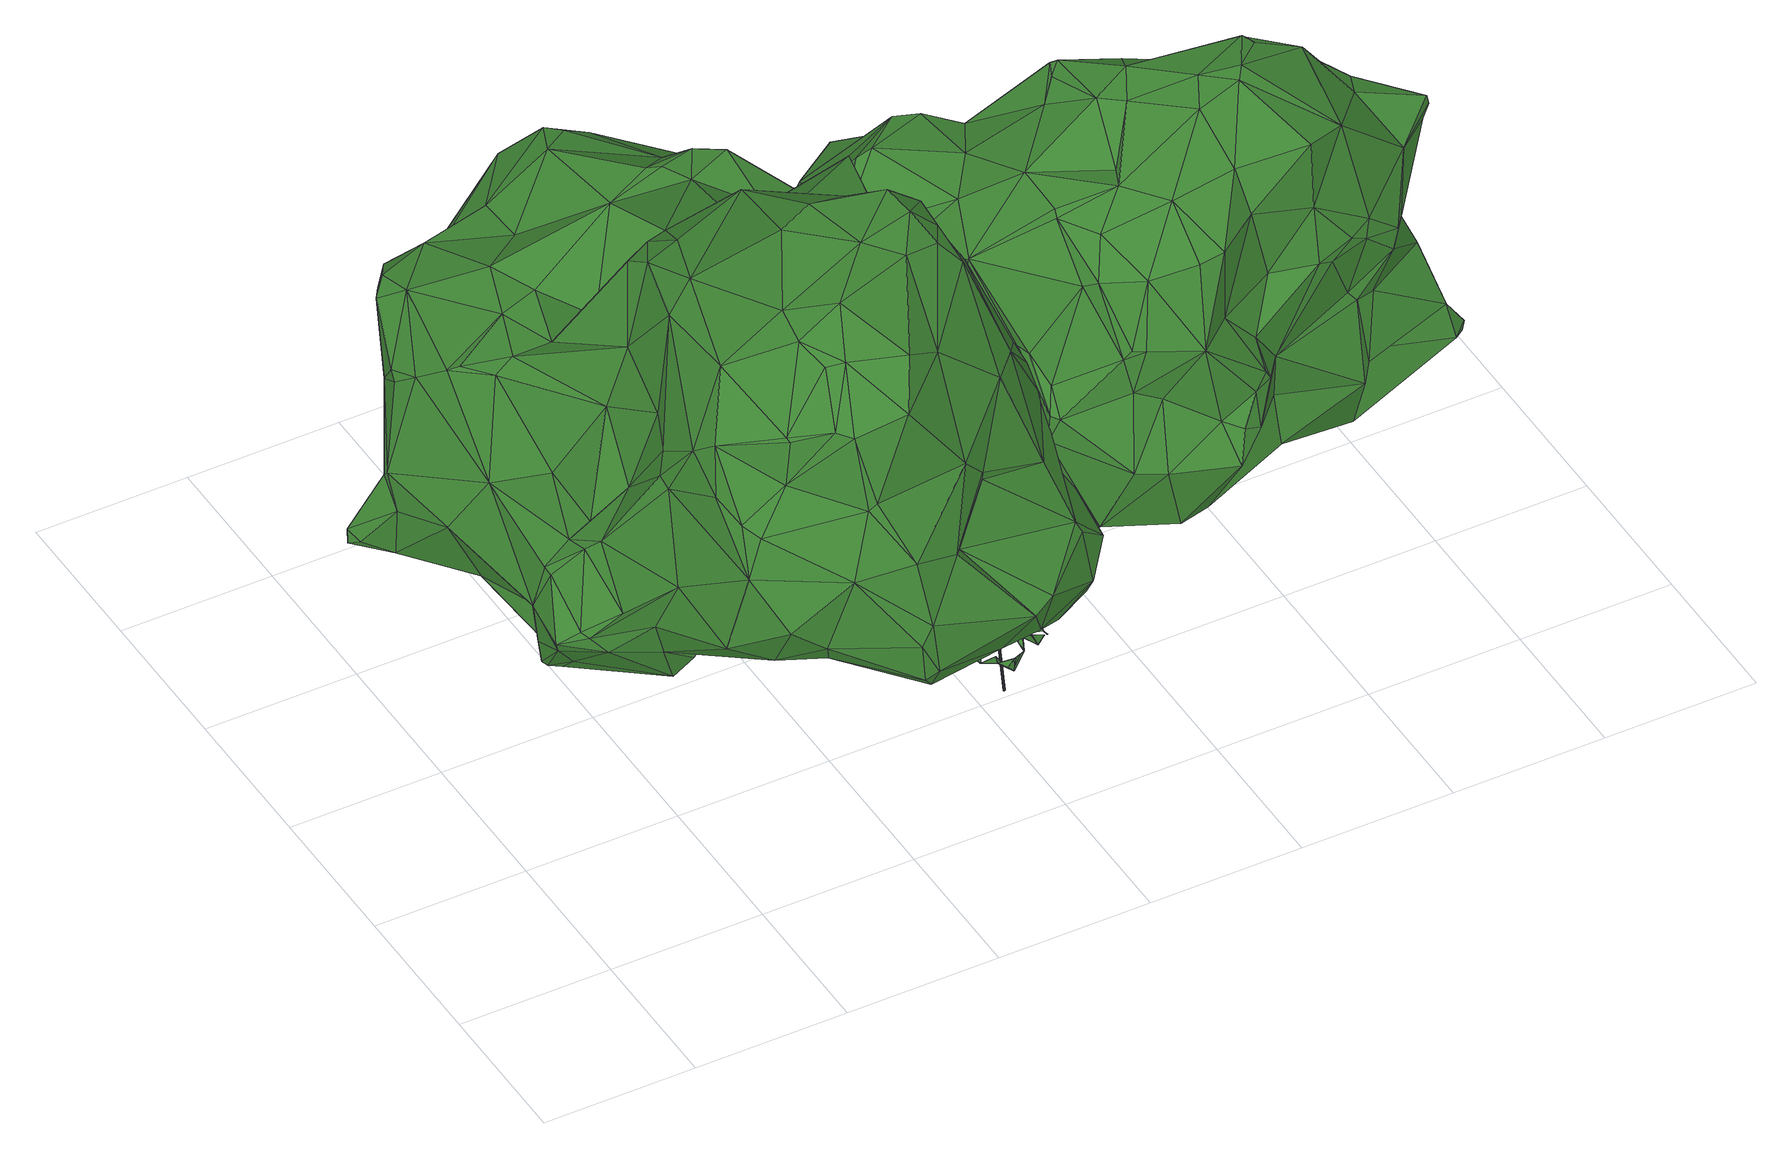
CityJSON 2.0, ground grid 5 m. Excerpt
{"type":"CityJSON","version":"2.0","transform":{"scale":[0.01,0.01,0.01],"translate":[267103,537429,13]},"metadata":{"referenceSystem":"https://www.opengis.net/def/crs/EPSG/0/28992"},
"CityObjects":{
"tree1":{"type":"SolitaryVegetationObject","attributes":{"gtid":195,"crown_width_m":19.33,"crown_median_z":20.2,"crown_r50_m":0.378,"crown_porosity":0.862,"trunk_H_m":6.92,"trunk_DBH_m":1.01,"trunk_radius_m":0.503,"trunk_base_height_m":13.28,"original_gtid":"195"},"geometry":[{"type":"Solid","lod":"3","boundaries":[[[[0,1,2]],[[3,4,5]],[[6,7,8]],[[9,10,11]],[[12,13,14]],[[15,16,17]],[[18,19,20]],[[21,11,22]],[[23,24,25]],[[26,27,28]],[[29,30,31]],[[32,10,25]],[[33,34,35]],[[36,37,38]],[[39,40,41]],[[42,43,44]],[[45,46,47]],[[48,49,50]],[[51,52,53]],[[21,54,11]],[[12,14,55]],[[56,57,58]],[[59,60,61]],[[62,63,64]],[[13,65,66]],[[13,66,67]],[[68,69,70]],[[71,72,73]],[[24,32,25]],[[74,75,76]],[[61,60,77]],[[78,28,27]],[[79,25,10]],[[80,75,81]],[[82,83,64]],[[84,85,86]],[[87,88,59]],[[89,88,87]],[[90,91,92]],[[67,5,4]],[[93,94,95]],[[96,97,89]],[[15,98,99]],[[79,10,9]],[[100,10,101]],[[100,11,10]],[[102,103,5]],[[54,104,11]],[[105,106,33]],[[101,22,100]],[[98,105,99]],[[107,44,43]],[[22,11,100]],[[65,108,109]],[[23,25,79]],[[110,111,112]],[[113,112,111]],[[114,115,116]],[[101,32,117]],[[101,10,32]],[[118,119,120]],[[121,122,123]],[[65,24,108]],[[23,108,24]],[[124,23,79]],[[118,125,126]],[[41,127,128]],[[83,104,64]],[[123,129,8]],[[130,131,132]],[[114,116,133]],[[134,52,135]],[[131,136,137]],[[138,26,28]],[[84,139,85]],[[140,138,141]],[[142,143,144]],[[142,144,145]],[[146,147,148]],[[74,149,150]],[[151,121,152]],[[121,7,152]],[[27,153,154]],[[8,129,155]],[[156,157,158]],[[159,150,68]],[[160,159,68]],[[161,159,162]],[[160,162,159]],[[95,163,164]],[[163,95,159]],[[165,82,166]],[[4,14,167]],[[38,134,135]],[[164,163,161]],[[166,168,165]],[[62,82,63]],[[62,169,82]],[[36,170,171]],[[171,170,172]],[[129,123,122]],[[64,63,82]],[[70,173,174]],[[175,176,177]],[[178,156,179]],[[129,179,156]],[[180,181,91]],[[74,182,94]],[[183,184,120]],[[185,105,186]],[[187,181,180]],[[140,26,138]],[[11,104,9]],[[188,189,190]],[[21,47,54]],[[47,21,191]],[[140,3,5]],[[192,193,194]],[[195,196,197]],[[198,172,199]],[[200,189,201]],[[132,202,130]],[[166,193,16]],[[16,193,17]],[[17,193,192]],[[2,203,204]],[[205,206,207]],[[135,52,51]],[[208,172,209]],[[196,210,209]],[[211,212,147]],[[213,214,137]],[[215,214,213]],[[119,216,217]],[[54,62,64]],[[169,62,203]],[[218,52,134]],[[140,219,26]],[[189,200,20]],[[22,72,21]],[[219,140,5]],[[187,180,220]],[[0,221,222]],[[17,192,56]],[[200,106,175]],[[200,175,177]],[[34,106,200]],[[201,34,200]],[[99,105,185]],[[223,38,224]],[[223,224,87]],[[54,204,62]],[[178,179,225]],[[102,5,67]],[[38,135,36]],[[138,28,141]],[[226,227,228]],[[89,229,171]],[[128,127,103]],[[230,231,207]],[[185,231,230]],[[120,119,183]],[[197,6,195]],[[151,152,232]],[[90,120,184]],[[233,76,44]],[[76,75,80]],[[234,70,235]],[[225,116,115]],[[198,199,236]],[[237,158,157]],[[141,238,140]],[[13,167,14]],[[156,178,157]],[[220,184,239]],[[102,67,66]],[[240,102,66]],[[94,75,74]],[[7,121,8]],[[123,8,121]],[[170,236,199]],[[90,184,91]],[[170,199,172]],[[241,242,154]],[[201,189,188]],[[243,227,226]],[[244,131,137]],[[85,128,103]],[[51,36,135]],[[161,162,53]],[[161,245,164]],[[53,245,161]],[[185,168,99]],[[180,184,220]],[[246,46,45]],[[36,51,170]],[[0,2,221]],[[82,194,166]],[[236,247,174]],[[151,215,121]],[[246,45,71]],[[98,15,58]],[[244,137,214]],[[56,58,17]],[[164,248,249]],[[131,222,136]],[[250,18,177]],[[98,106,105]],[[26,219,27]],[[147,251,211]],[[177,20,200]],[[17,58,15]],[[42,250,177]],[[42,177,176]],[[225,113,116]],[[110,112,145]],[[232,244,214]],[[175,106,98]],[[3,140,252]],[[119,243,226]],[[253,216,226]],[[177,18,20]],[[57,42,176]],[[251,147,146]],[[175,58,176]],[[98,58,175]],[[210,208,209]],[[57,176,58]],[[151,232,214]],[[94,182,95]],[[254,189,20]],[[118,126,255]],[[103,86,85]],[[85,256,188]],[[85,139,256]],[[165,230,257]],[[258,259,260]],[[261,259,258]],[[205,262,108]],[[23,205,108]],[[108,262,109]],[[202,74,1]],[[205,207,84]],[[205,84,262]],[[90,263,120]],[[13,12,24]],[[12,73,24]],[[106,34,33]],[[223,264,181]],[[223,181,38]],[[38,181,134]],[[187,134,181]],[[180,91,184]],[[131,244,132]],[[61,265,126]],[[18,31,19]],[[117,72,22]],[[120,263,118]],[[145,112,142]],[[2,204,221]],[[188,256,201]],[[266,30,81]],[[33,35,105]],[[186,105,35]],[[267,225,179]],[[268,136,222]],[[57,56,43]],[[267,179,129]],[[31,30,269]],[[149,202,132]],[[211,270,144]],[[211,271,270]],[[110,144,270]],[[215,151,214]],[[272,183,273]],[[239,184,272]],[[41,219,127]],[[132,244,235]],[[207,274,84]],[[231,274,207]],[[275,259,261]],[[276,277,278]],[[92,263,90]],[[279,174,247]],[[146,133,251]],[[54,64,104]],[[103,102,86]],[[59,280,60]],[[59,88,280]],[[281,282,228]],[[149,74,202]],[[198,196,172]],[[203,62,204]],[[47,204,54]],[[77,280,283]],[[4,167,67]],[[190,189,281]],[[254,281,189]],[[2,233,277]],[[2,277,203]],[[109,66,65]],[[229,224,38]],[[95,150,159]],[[56,192,43]],[[229,89,224]],[[57,43,42]],[[150,69,68]],[[18,250,29]],[[18,29,31]],[[75,94,284]],[[27,219,153]],[[95,182,150]],[[93,284,94]],[[227,243,285]],[[238,252,140]],[[255,154,119]],[[243,119,154]],[[70,69,235]],[[286,256,139]],[[213,137,136]],[[193,166,194]],[[270,271,111]],[[19,287,20]],[[254,20,287]],[[37,229,38]],[[36,229,37]],[[171,229,36]],[[288,155,156]],[[129,156,155]],[[289,217,290]],[[289,290,19]],[[2,1,233]],[[35,34,291]],[[183,119,217]],[[218,134,187]],[[217,273,183]],[[204,46,221]],[[47,46,204]],[[292,225,115]],[[216,253,290]],[[48,293,49]],[[128,39,41]],[[272,184,183]],[[241,255,259]],[[133,146,294]],[[133,294,114]],[[228,39,128]],[[272,269,295]],[[246,143,142]],[[107,233,44]],[[282,290,253]],[[278,277,107]],[[3,252,4]],[[147,212,148]],[[201,286,291]],[[281,254,282]],[[190,128,85]],[[128,190,228]],[[276,203,277]],[[190,85,188]],[[269,30,296]],[[294,4,114]],[[92,91,264]],[[272,295,239]],[[87,264,223]],[[181,264,91]],[[279,162,160]],[[283,265,77]],[[82,169,194]],[[278,194,169]],[[149,132,235]],[[129,122,267]],[[136,268,297]],[[145,144,110]],[[196,209,172]],[[50,237,298]],[[235,69,150]],[[133,271,251]],[[68,70,160]],[[174,160,70]],[[266,249,296]],[[80,42,44]],[[149,235,150]],[[48,97,96]],[[208,293,172]],[[12,299,73]],[[227,39,228]],[[5,127,219]],[[279,160,174]],[[300,167,13]],[[300,13,67]],[[300,67,167]],[[191,45,47]],[[301,208,302]],[[301,303,208]],[[101,117,22]],[[5,103,127]],[[255,119,118]],[[219,41,153]],[[76,80,44]],[[75,284,249]],[[207,206,230]],[[165,83,82]],[[32,24,117]],[[191,21,71]],[[71,45,191]],[[71,21,72]],[[24,72,117]],[[73,72,24]],[[164,249,93]],[[159,161,163]],[[81,29,250]],[[81,250,42]],[[80,81,42]],[[79,9,104]],[[258,157,225]],[[225,157,178]],[[238,141,261]],[[238,261,258]],[[304,83,257]],[[281,228,190]],[[23,206,205]],[[124,206,23]],[[61,126,125]],[[95,164,93]],[[84,274,139]],[[65,13,24]],[[258,260,157]],[[260,237,157]],[[28,261,141]],[[76,233,1]],[[76,1,74]],[[269,296,295]],[[114,238,115]],[[203,276,169]],[[124,304,206]],[[59,61,125]],[[264,125,92]],[[142,305,246]],[[211,144,143]],[[211,143,212]],[[234,235,244]],[[171,172,293]],[[152,306,232]],[[122,215,213]],[[240,66,109]],[[217,289,273]],[[269,289,19]],[[269,19,31]],[[0,222,130]],[[70,234,173]],[[248,220,239]],[[93,249,284]],[[107,277,233]],[[59,125,307]],[[264,307,125]],[[77,60,280]],[[287,290,282]],[[48,96,293]],[[275,261,308]],[[118,92,125]],[[124,104,304]],[[239,295,249]],[[88,283,280]],[[260,283,88]],[[259,283,260]],[[292,115,238]],[[43,192,107]],[[206,304,257]],[[83,165,257]],[[124,79,104]],[[283,255,126]],[[259,255,283]],[[107,192,278]],[[251,271,211]],[[278,169,276]],[[61,77,265]],[[288,301,155]],[[50,301,288]],[[121,215,122]],[[195,6,302]],[[212,143,299]],[[0,130,202]],[[162,279,309]],[[130,222,131]],[[213,112,310]],[[213,310,267]],[[192,194,278]],[[236,174,196]],[[236,196,198]],[[201,256,286]],[[288,158,50]],[[156,158,288]],[[155,302,8]],[[6,8,302]],[[155,301,302]],[[50,303,301]],[[114,252,238]],[[170,247,236]],[[170,309,247]],[[273,289,272]],[[208,210,302]],[[195,302,210]],[[196,195,210]],[[150,182,74]],[[227,40,39]],[[285,153,40]],[[285,40,227]],[[286,274,186]],[[220,218,187]],[[272,289,269]],[[226,216,119]],[[4,252,114]],[[152,7,306]],[[262,240,109]],[[118,263,92]],[[87,307,264]],[[59,307,87]],[[15,99,168]],[[84,240,262]],[[86,240,84]],[[165,168,230]],[[230,168,185]],[[166,16,168]],[[15,168,16]],[[112,213,297]],[[112,297,142]],[[213,136,297]],[[259,308,241]],[[275,308,259]],[[241,154,255]],[[242,308,78]],[[228,282,226]],[[282,253,226]],[[28,308,261]],[[78,308,28]],[[153,41,40]],[[148,212,299]],[[279,247,309]],[[170,51,309]],[[171,96,89]],[[162,309,51]],[[53,162,51]],[[249,295,296]],[[239,249,248]],[[86,102,240]],[[221,268,222]],[[171,293,96]],[[241,308,242]],[[87,224,89]],[[139,274,286]],[[287,19,290]],[[248,245,220]],[[248,164,245]],[[146,14,294]],[[4,294,14]],[[298,260,97]],[[298,97,48]],[[27,242,78]],[[88,97,260]],[[27,154,242]],[[88,89,97]],[[197,306,6]],[[7,6,306]],[[196,306,197]],[[196,174,306]],[[133,111,271]],[[186,231,185]],[[286,35,291]],[[34,201,291]],[[287,282,254]],[[81,30,29]],[[266,296,30]],[[249,266,81]],[[50,158,237]],[[225,292,258]],[[238,258,292]],[[268,221,46]],[[268,46,246]],[[53,218,245]],[[148,55,146]],[[220,245,218]],[[237,260,298]],[[53,52,218]],[[146,55,14]],[[299,12,55]],[[71,311,246]],[[73,311,71]],[[246,311,143]],[[299,311,73]],[[299,143,311]],[[75,249,81]],[[50,49,303]],[[286,186,35]],[[122,213,312]],[[267,312,213]],[[122,312,267]],[[299,55,148]],[[50,298,48]],[[186,274,231]],[[216,290,217]],[[297,305,142]],[[246,305,268]],[[297,268,305]],[[283,126,265]],[[304,104,83]],[[230,206,257]],[[202,1,0]],[[310,113,267]],[[267,113,225]],[[112,113,310]],[[244,173,234]],[[174,173,306]],[[232,306,173]],[[244,232,173]],[[49,293,303]],[[303,293,208]],[[110,270,111]],[[116,113,111]],[[116,111,133]],[[243,154,285]],[[153,285,154]],[[313,314,315]],[[313,315,316]],[[316,315,317]],[[316,317,318]],[[315,314,319]],[[315,319,317]],[[317,319,320]],[[317,320,318]],[[319,314,321]],[[319,321,320]],[[320,321,322]],[[320,322,318]],[[321,314,323]],[[321,323,322]],[[322,323,324]],[[322,324,318]],[[323,314,325]],[[323,325,324]],[[324,325,326]],[[324,326,318]],[[325,314,327]],[[325,327,326]],[[326,327,328]],[[326,328,318]],[[327,314,329]],[[327,329,328]],[[328,329,330]],[[328,330,318]],[[329,314,331]],[[329,331,330]],[[330,331,332]],[[330,332,318]],[[331,314,333]],[[331,333,332]],[[332,333,334]],[[332,334,318]],[[333,314,335]],[[333,335,334]],[[334,335,336]],[[334,336,318]],[[335,314,337]],[[335,337,336]],[[336,337,338]],[[336,338,318]],[[337,314,339]],[[337,339,338]],[[338,339,340]],[[338,340,318]],[[339,314,341]],[[339,341,340]],[[340,341,342]],[[340,342,318]],[[341,314,343]],[[341,343,342]],[[342,343,344]],[[342,344,318]],[[343,314,345]],[[343,345,344]],[[344,345,346]],[[344,346,318]],[[345,314,347]],[[345,347,346]],[[346,347,348]],[[346,348,318]],[[347,314,349]],[[347,349,348]],[[348,349,350]],[[348,350,318]],[[349,314,351]],[[349,351,350]],[[350,351,352]],[[350,352,318]],[[351,314,353]],[[351,353,352]],[[352,353,354]],[[352,354,318]],[[353,314,355]],[[353,355,354]],[[354,355,356]],[[354,356,318]],[[355,314,357]],[[355,357,356]],[[356,357,358]],[[356,358,318]],[[357,314,359]],[[357,359,358]],[[358,359,360]],[[358,360,318]],[[359,314,361]],[[359,361,360]],[[360,361,362]],[[360,362,318]],[[361,314,313]],[[361,313,362]],[[362,313,316]],[[362,316,318]]]]}]},
"tree2":{"type":"SolitaryVegetationObject","attributes":{"gtid":668,"crown_width_m":2.88,"crown_median_z":15.59,"crown_r50_m":0.204,"crown_porosity":0.946,"trunk_H_m":2.01,"trunk_DBH_m":0.0521,"trunk_radius_m":0.026,"trunk_base_height_m":13.58,"original_gtid":"670"},"geometry":[{"type":"MultiSurface","lod":"3","boundaries":[[[363,364,365]],[[366,367,368]],[[369,370,363]],[[371,369,372]],[[372,369,373]],[[374,371,375]],[[367,376,368]],[[377,378,379]],[[380,381,382]],[[383,381,380]],[[384,385,386]],[[387,388,389]],[[390,371,391]],[[369,392,370]],[[385,393,386]],[[394,383,395]],[[396,397,398]],[[399,400,401]],[[402,400,399]],[[396,403,397]],[[404,405,406]],[[407,408,409]],[[410,411,412]],[[413,414,415]],[[399,416,402]],[[417,368,367]],[[418,393,385]],[[372,373,419]],[[420,419,373]],[[393,421,422]],[[423,424,425]],[[426,427,428]],[[429,430,404]],[[430,431,404]],[[432,433,428]],[[434,435,409]],[[375,436,399]],[[384,386,437]],[[422,421,438]],[[419,420,378]],[[420,372,378]],[[395,439,440]],[[440,394,395]],[[367,441,376]],[[375,399,401]],[[442,443,444]],[[445,423,365]],[[446,447,448]],[[382,381,449]],[[393,418,421]],[[407,409,435]],[[450,451,452]],[[453,454,384]],[[451,441,452]],[[451,376,441]],[[375,372,436]],[[416,399,455]],[[369,456,457]],[[454,453,458]],[[458,453,459]],[[407,460,439]],[[401,461,406]],[[406,462,401]],[[463,381,414]],[[425,464,465]],[[425,465,442]],[[402,466,467]],[[370,468,364]],[[435,460,407]],[[462,469,405]],[[470,405,469]],[[411,377,379]],[[384,421,385]],[[418,385,421]],[[437,471,459]],[[431,472,464]],[[431,464,473]],[[474,475,476]],[[365,477,445]],[[368,376,366]],[[450,441,451]],[[364,468,391]],[[423,369,363]],[[374,369,423]],[[478,423,445]],[[366,376,479]],[[445,480,478]],[[481,482,483]],[[484,482,481]],[[485,381,486]],[[487,488,489]],[[406,490,491]],[[492,493,494]],[[422,386,393]],[[475,474,448]],[[406,469,462]],[[495,430,496]],[[495,481,430]],[[405,497,462]],[[445,477,374]],[[498,499,403]],[[403,499,474]],[[396,426,447]],[[396,447,446]],[[429,400,402]],[[413,463,414]],[[464,425,373]],[[373,425,424]],[[396,498,403]],[[446,498,396]],[[405,404,431]],[[375,371,372]],[[365,423,363]],[[387,410,412]],[[369,457,379]],[[369,371,456]],[[449,500,382]],[[379,457,411]],[[373,369,374]],[[374,477,371]],[[391,371,477]],[[501,437,459]],[[367,366,502]],[[422,471,437]],[[472,431,420]],[[478,442,444]],[[422,437,386]],[[503,373,374]],[[426,504,447]],[[476,447,504]],[[398,397,476]],[[452,441,450]],[[505,506,370]],[[453,507,459]],[[508,509,461]],[[510,509,508]],[[372,431,436]],[[367,443,441]],[[375,503,374]],[[438,511,500]],[[439,512,440]],[[429,467,430]],[[411,457,412]],[[482,499,498]],[[372,420,431]],[[402,434,409]],[[478,424,423]],[[448,499,446]],[[498,513,514]],[[498,514,484]],[[474,499,448]],[[429,402,467]],[[485,486,483]],[[472,420,373]],[[472,373,424]],[[409,408,402]],[[426,515,377]],[[490,421,491]],[[456,412,457]],[[479,459,507]],[[492,436,516]],[[431,516,436]],[[458,470,469]],[[425,442,478]],[[517,426,377]],[[517,427,426]],[[431,430,486]],[[384,507,453]],[[369,517,387]],[[516,486,381]],[[372,517,379]],[[369,379,517]],[[429,404,400]],[[461,406,510]],[[505,370,392]],[[400,406,401]],[[500,511,466]],[[490,518,421]],[[438,421,518]],[[438,518,490]],[[519,434,402]],[[519,402,416]],[[483,486,481]],[[455,494,413]],[[501,444,502]],[[449,485,484]],[[493,415,413]],[[489,383,487]],[[484,485,483]],[[398,433,432]],[[379,378,372]],[[405,431,473]],[[510,508,461]],[[396,515,426]],[[395,380,439]],[[380,487,383]],[[370,506,412]],[[489,488,520]],[[428,427,432]],[[377,515,378]],[[513,498,446]],[[391,468,390]],[[487,380,520]],[[502,444,443]],[[502,443,367]],[[416,463,519]],[[374,480,445]],[[423,480,374]],[[520,380,395]],[[382,439,380]],[[382,408,439]],[[447,475,448]],[[443,479,441]],[[441,479,376]],[[479,502,366]],[[517,372,419]],[[378,517,419]],[[378,427,517]],[[375,497,405]],[[403,474,397]],[[477,365,364]],[[436,521,455]],[[449,495,500]],[[383,414,381]],[[406,400,404]],[[476,475,447]],[[435,522,519]],[[434,519,522]],[[434,522,435]],[[503,464,373]],[[464,503,405]],[[405,473,464]],[[503,375,405]],[[483,482,484]],[[492,516,463]],[[519,460,435]],[[471,438,496]],[[471,422,438]],[[500,466,382]],[[378,515,427]],[[489,520,383]],[[449,381,485]],[[438,500,496]],[[488,487,520]],[[494,455,492]],[[494,523,455]],[[481,495,484]],[[401,497,375]],[[524,405,470]],[[524,470,471]],[[525,505,526]],[[506,525,526]],[[498,484,482]],[[515,396,398]],[[428,504,426]],[[505,525,506]],[[436,492,521]],[[427,398,432]],[[449,484,495]],[[455,521,492]],[[509,406,461]],[[510,406,509]],[[387,392,369]],[[493,413,494]],[[399,436,455]],[[423,425,480]],[[477,364,391]],[[413,414,394]],[[481,486,430]],[[387,389,410]],[[427,515,398]],[[500,495,496]],[[395,383,520]],[[462,497,401]],[[455,493,416]],[[414,383,394]],[[387,517,388]],[[425,478,480]],[[381,463,516]],[[516,431,486]],[[455,413,493]],[[440,413,394]],[[388,377,411]],[[388,517,377]],[[479,507,502]],[[421,384,454]],[[456,371,390]],[[370,364,363]],[[442,465,501]],[[513,446,499]],[[501,459,442]],[[443,459,479]],[[442,459,443]],[[474,476,397]],[[412,506,392]],[[412,392,387]],[[464,472,465]],[[493,463,416]],[[456,370,412]],[[493,492,463]],[[456,468,370]],[[496,430,524]],[[496,524,471]],[[390,468,456]],[[402,408,466]],[[382,466,408]],[[512,460,519]],[[444,527,478]],[[405,524,406]],[[505,392,526]],[[526,392,506]],[[406,438,490]],[[413,440,512]],[[463,413,512]],[[463,512,519]],[[476,504,433]],[[476,433,398]],[[504,428,433]],[[410,389,411]],[[388,411,389]],[[437,507,384]],[[437,501,507]],[[501,502,507]],[[408,528,439]],[[484,514,499]],[[513,499,514]],[[439,528,407]],[[408,407,528]],[[471,470,458]],[[459,471,458]],[[454,458,491]],[[421,454,491]],[[458,406,491]],[[467,466,430]],[[484,499,482]],[[512,439,460]],[[444,501,527]],[[465,472,527]],[[465,527,501]],[[424,527,472]],[[478,527,424]],[[406,458,469]],[[406,511,438]],[[466,511,430]],[[524,430,511]],[[524,511,406]],[[529,530,531]],[[529,531,532]],[[532,531,533]],[[532,533,534]],[[531,530,535]],[[531,535,533]],[[533,535,536]],[[533,536,534]],[[536,535,537]],[[536,537,534]],[[535,530,538]],[[535,538,537]],[[538,530,539]],[[538,539,537]],[[537,539,540]],[[537,540,534]],[[540,539,541]],[[540,541,534]],[[539,530,542]],[[539,542,541]],[[542,530,543]],[[542,543,541]],[[541,543,544]],[[541,544,534]],[[544,543,545]],[[544,545,534]],[[543,530,546]],[[543,546,545]],[[545,546,547]],[[545,547,534]],[[546,530,548]],[[546,548,547]],[[547,548,549]],[[547,549,534]],[[548,530,550]],[[548,550,549]],[[549,550,551]],[[549,551,534]],[[550,530,552]],[[550,552,551]],[[551,552,553]],[[551,553,534]],[[552,530,554]],[[552,554,553]],[[553,554,555]],[[553,555,534]],[[554,530,556]],[[554,556,555]],[[555,556,557]],[[555,557,534]],[[556,530,558]],[[556,558,557]],[[557,558,559]],[[557,559,534]],[[558,530,560]],[[558,560,559]],[[559,560,561]],[[559,561,534]],[[560,530,562]],[[560,562,561]],[[561,562,563]],[[561,563,534]],[[562,530,529]],[[562,529,563]],[[563,529,532]],[[563,532,534]]]}]},
"tree3":{"type":"SolitaryVegetationObject","attributes":{"gtid":147,"crown_width_m":15.19,"crown_median_z":22.4,"crown_r50_m":0.403,"crown_porosity":0.844,"trunk_H_m":9.05,"trunk_DBH_m":0.932,"trunk_radius_m":0.466,"trunk_base_height_m":13.35,"original_gtid":"147"},"geometry":[{"type":"Solid","lod":"3","boundaries":[[[[564,565,566]],[[567,565,564]],[[568,569,570]],[[571,572,573]],[[574,575,576]],[[569,568,577]],[[578,579,580]],[[570,569,581]],[[582,583,584]],[[585,586,587]],[[588,589,590]],[[591,592,593]],[[594,595,596]],[[597,598,599]],[[600,601,602]],[[603,604,605]],[[606,607,608]],[[609,610,585]],[[611,612,584]],[[566,576,613]],[[575,613,576]],[[570,614,568]],[[615,616,617]],[[618,619,620]],[[621,620,619]],[[622,568,614]],[[623,624,625]],[[626,581,569]],[[627,574,566]],[[628,629,630]],[[564,613,615]],[[569,577,626]],[[631,626,577]],[[619,632,633]],[[634,635,583]],[[634,636,635]],[[637,638,639]],[[640,641,642]],[[643,644,645]],[[645,644,646]],[[574,627,647]],[[648,649,571]],[[646,650,651]],[[591,652,653]],[[654,655,656]],[[628,657,658]],[[568,631,577]],[[633,632,659]],[[660,661,662]],[[615,617,564]],[[663,564,617]],[[664,665,666]],[[640,667,641]],[[566,565,627]],[[668,665,669]],[[605,670,671]],[[672,633,673]],[[672,673,674]],[[631,675,676]],[[677,648,571]],[[669,678,668]],[[679,680,681]],[[634,583,582]],[[682,683,684]],[[685,686,687]],[[593,652,591]],[[621,675,631]],[[688,612,689]],[[582,690,634]],[[634,690,691]],[[594,685,595]],[[692,647,627]],[[693,588,694]],[[600,695,696]],[[619,618,632]],[[697,698,699]],[[601,700,602]],[[626,701,581]],[[640,702,703]],[[646,684,645]],[[684,643,645]],[[701,704,581]],[[587,586,597]],[[705,706,707]],[[596,705,707]],[[700,708,709]],[[710,711,712]],[[672,621,619]],[[672,675,621]],[[564,663,567]],[[602,667,600]],[[680,608,611]],[[604,603,713]],[[626,676,714]],[[715,714,676]],[[716,717,718]],[[696,719,720]],[[566,574,576]],[[629,658,721]],[[708,614,704]],[[673,722,674]],[[723,724,725]],[[726,578,727]],[[656,728,654]],[[703,615,729]],[[591,636,730]],[[731,565,732]],[[564,566,613]],[[687,686,733]],[[649,734,571]],[[683,728,656]],[[735,601,600]],[[597,586,736]],[[737,725,736]],[[573,572,738]],[[723,573,739]],[[684,656,643]],[[654,728,740]],[[708,741,709]],[[650,742,743]],[[682,718,683]],[[613,575,615]],[[717,683,718]],[[717,740,683]],[[575,729,615]],[[603,605,585]],[[603,585,744]],[[738,572,571]],[[570,581,614]],[[745,599,598]],[[618,588,590]],[[567,732,565]],[[643,746,644]],[[747,748,749]],[[750,748,747]],[[751,739,573]],[[608,752,611]],[[573,677,571]],[[667,695,600]],[[574,647,695]],[[654,747,749]],[[753,601,754]],[[753,700,601]],[[594,596,755]],[[736,725,598]],[[721,579,629]],[[605,756,585]],[[664,669,665]],[[607,752,608]],[[702,642,757]],[[641,757,642]],[[592,758,670]],[[622,759,711]],[[670,758,671]],[[760,761,762]],[[625,726,623]],[[737,763,764]],[[757,741,616]],[[620,711,710]],[[692,627,765]],[[628,630,766]],[[752,689,611]],[[592,670,590]],[[607,689,752]],[[653,636,591]],[[646,682,684]],[[695,575,574]],[[567,663,767]],[[695,647,768]],[[721,580,579]],[[691,669,664]],[[567,767,732]],[[625,630,726]],[[732,767,668]],[[656,684,683]],[[740,728,683]],[[646,651,682]],[[769,731,691]],[[754,735,720]],[[740,660,654]],[[662,654,660]],[[679,681,584]],[[581,704,614]],[[770,674,771]],[[715,676,675]],[[642,702,640]],[[772,773,774]],[[773,588,618]],[[775,711,759]],[[776,700,775]],[[753,775,700]],[[644,746,763]],[[767,663,594]],[[767,594,755]],[[586,585,610]],[[777,778,593]],[[661,779,662]],[[625,624,766]],[[568,621,631]],[[721,658,780]],[[781,721,780]],[[782,671,758]],[[738,699,698]],[[573,738,624]],[[573,624,751]],[[592,783,758]],[[591,730,784]],[[688,582,612]],[[737,736,610]],[[650,730,785]],[[589,593,592]],[[590,589,592]],[[786,726,787]],[[629,579,630]],[[598,597,736]],[[644,742,646]],[[788,733,771]],[[789,651,650]],[[761,666,762]],[[775,712,711]],[[786,790,791]],[[707,792,761]],[[793,607,794]],[[772,693,694]],[[772,608,693]],[[776,775,759]],[[716,795,664]],[[691,664,795]],[[706,781,796]],[[652,797,653]],[[679,797,652]],[[717,761,740]],[[660,740,761]],[[732,678,731]],[[649,748,750]],[[649,749,748]],[[717,716,666]],[[702,616,703]],[[703,616,615]],[[666,716,664]],[[608,680,778]],[[608,778,777]],[[696,768,794]],[[786,791,798]],[[623,726,786]],[[799,800,648]],[[677,799,648]],[[801,623,798]],[[674,715,672]],[[646,742,650]],[[768,696,695]],[[799,677,723]],[[799,723,725]],[[789,634,651]],[[795,651,634]],[[798,623,786]],[[802,788,637]],[[762,665,755]],[[769,765,731]],[[637,722,713]],[[617,803,804]],[[714,805,806]],[[691,690,688]],[[769,691,688]],[[600,696,735]],[[722,637,771]],[[722,771,674]],[[763,610,743]],[[737,610,763]],[[807,587,597]],[[606,719,794]],[[743,742,763]],[[573,723,677]],[[808,628,697]],[[785,636,634]],[[604,809,633]],[[610,736,586]],[[687,788,802]],[[781,580,721]],[[745,791,790]],[[763,742,644]],[[798,791,801]],[[656,655,643]],[[691,795,634]],[[584,612,582]],[[679,778,680]],[[761,717,666]],[[661,761,792]],[[687,595,685]],[[800,810,749]],[[811,749,810]],[[799,764,800]],[[580,812,813]],[[580,813,578]],[[768,647,793]],[[628,808,657]],[[814,657,808]],[[803,616,815]],[[617,616,803]],[[744,587,807]],[[762,666,665]],[[692,793,647]],[[755,665,668]],[[755,668,767]],[[624,623,801]],[[624,801,751]],[[815,733,686]],[[686,803,815]],[[714,701,626]],[[735,754,601]],[[744,807,790]],[[621,711,620]],[[609,730,743]],[[714,806,701]],[[727,813,787]],[[805,816,815]],[[766,697,628]],[[726,727,787]],[[817,714,715]],[[699,734,808]],[[817,715,674]],[[817,818,816]],[[815,816,770]],[[770,816,818]],[[707,760,596]],[[729,575,819]],[[729,819,703]],[[738,734,699]],[[774,712,820]],[[780,657,750]],[[624,698,697]],[[780,658,657]],[[815,616,805]],[[649,814,734]],[[649,750,814]],[[749,649,800]],[[648,800,649]],[[571,734,738]],[[787,790,786]],[[689,793,692]],[[739,724,723]],[[764,763,810]],[[764,810,800]],[[695,819,575]],[[610,609,743]],[[812,639,813]],[[743,730,650]],[[696,794,719]],[[784,782,783]],[[784,783,591]],[[693,777,589]],[[608,777,693]],[[591,783,592]],[[802,596,595]],[[802,595,687]],[[755,760,762]],[[596,802,639]],[[606,820,719]],[[745,725,724]],[[745,724,801]],[[580,781,706]],[[781,779,796]],[[672,715,675]],[[733,815,770]],[[787,744,790]],[[631,676,626]],[[770,771,733]],[[695,667,819]],[[782,758,783]],[[685,594,686]],[[622,614,759]],[[776,759,614]],[[687,733,788]],[[637,639,802]],[[640,819,667]],[[703,819,640]],[[751,724,739]],[[820,712,720]],[[704,821,708]],[[761,661,660]],[[700,709,602]],[[719,820,720]],[[785,730,636]],[[588,773,694]],[[772,694,773]],[[653,635,636]],[[797,635,653]],[[806,741,821]],[[806,821,701]],[[596,760,755]],[[673,633,809]],[[814,808,734]],[[744,585,587]],[[583,679,584]],[[578,813,727]],[[788,771,637]],[[603,638,713]],[[662,781,822]],[[578,630,579]],[[726,630,578]],[[731,678,669]],[[682,795,716]],[[718,682,716]],[[686,804,803]],[[793,794,768]],[[795,682,651]],[[608,772,823]],[[606,608,823]],[[611,681,680]],[[584,681,611]],[[777,593,589]],[[797,583,635]],[[751,801,724]],[[639,638,813]],[[735,696,720]],[[700,776,708]],[[614,708,776]],[[616,806,805]],[[709,667,602]],[[652,778,679]],[[593,778,652]],[[701,821,704]],[[757,616,702]],[[641,667,757]],[[709,757,667]],[[750,657,814]],[[787,813,638]],[[596,812,705]],[[706,705,812]],[[817,674,770]],[[770,818,817]],[[811,655,654]],[[746,643,655]],[[792,779,661]],[[792,796,779]],[[706,812,580]],[[754,712,753]],[[662,779,781]],[[774,823,772]],[[820,823,774]],[[606,823,820]],[[618,620,710]],[[618,710,773]],[[619,633,672]],[[817,816,714]],[[689,607,793]],[[714,816,805]],[[691,731,669]],[[708,821,741]],[[582,688,690]],[[693,589,588]],[[763,746,810]],[[746,811,810]],[[609,784,730]],[[807,599,745]],[[606,794,607]],[[789,650,785]],[[789,785,634]],[[637,713,638]],[[725,764,799]],[[737,764,725]],[[654,662,822]],[[654,822,747]],[[780,822,781]],[[706,792,707]],[[796,792,706]],[[604,713,809]],[[750,747,822]],[[750,822,780]],[[749,811,654]],[[722,673,713]],[[673,809,713]],[[585,824,825]],[[782,825,824]],[[760,707,761]],[[775,753,712]],[[720,712,754]],[[638,603,826]],[[638,826,787]],[[744,826,603]],[[787,826,744]],[[710,712,773]],[[774,773,712]],[[624,738,698]],[[766,630,625]],[[807,597,599]],[[659,670,605]],[[633,659,604]],[[605,604,659]],[[590,632,618]],[[670,632,590]],[[659,632,670]],[[663,617,804]],[[686,594,804]],[[663,804,594]],[[692,688,689]],[[565,731,765]],[[565,765,627]],[[709,741,757]],[[689,612,611]],[[806,616,741]],[[622,711,621]],[[622,621,568]],[[679,583,797]],[[746,655,811]],[[639,812,827]],[[596,827,812]],[[639,827,596]],[[782,784,609]],[[585,825,609]],[[609,825,782]],[[725,745,598]],[[801,791,745]],[[745,790,807]],[[766,624,697]],[[808,697,699]],[[824,585,756]],[[824,756,782]],[[629,628,658]],[[605,671,756]],[[782,756,671]],[[732,668,678]],[[688,765,769]],[[688,692,765]],[[828,829,830]],[[828,830,831]],[[831,830,832]],[[831,832,833]],[[830,829,834]],[[830,834,832]],[[832,834,835]],[[832,835,833]],[[834,829,836]],[[834,836,835]],[[835,836,837]],[[835,837,833]],[[836,829,838]],[[836,838,837]],[[837,838,839]],[[837,839,833]],[[838,829,840]],[[838,840,839]],[[839,840,841]],[[839,841,833]],[[840,829,842]],[[840,842,841]],[[841,842,843]],[[841,843,833]],[[842,829,844]],[[842,844,843]],[[843,844,845]],[[843,845,833]],[[844,829,846]],[[844,846,845]],[[845,846,847]],[[845,847,833]],[[846,829,848]],[[846,848,847]],[[847,848,849]],[[847,849,833]],[[848,829,850]],[[848,850,849]],[[849,850,851]],[[849,851,833]],[[850,829,852]],[[850,852,851]],[[851,852,853]],[[851,853,833]],[[852,829,854]],[[852,854,853]],[[853,854,855]],[[853,855,833]],[[854,829,856]],[[854,856,855]],[[855,856,857]],[[855,857,833]],[[856,829,858]],[[856,858,857]],[[857,858,859]],[[857,859,833]],[[858,829,860]],[[858,860,859]],[[859,860,861]],[[859,861,833]],[[860,829,862]],[[860,862,861]],[[861,862,863]],[[861,863,833]],[[862,829,864]],[[862,864,863]],[[863,864,865]],[[863,865,833]],[[864,829,866]],[[864,866,865]],[[865,866,867]],[[865,867,833]],[[866,829,868]],[[866,868,867]],[[867,868,869]],[[867,869,833]],[[868,829,870]],[[868,870,869]],[[869,870,871]],[[869,871,833]],[[870,829,872]],[[870,872,871]],[[871,872,873]],[[871,873,833]],[[872,829,874]],[[872,874,873]],[[873,874,875]],[[873,875,833]],[[874,829,876]],[[874,876,875]],[[875,876,877]],[[875,877,833]],[[876,829,828]],[[876,828,877]],[[877,828,831]],[[877,831,833]]]]}]}
},
"vertices":[
[1541,1152,1137],[1431,1412,1310],[1563,1125,1164],[665,698,411],[847,751,634],[555,680,491],[1418,2204,140],[1530,1957,358],[1458,1806,154],[1678,215,824],[1709,208,631],[1780,278,720],[1345,510,622],[1201,326,662],[1248,689,547],[1303,588,1750],[1429,626,1716],[1383,706,1795],[781,1180,1499],[693,1139,1245],[712,928,1514],[1814,426,635],[1779,332,610],[1436,57,723],[1383,161,547],[1503,149,577],[377,897,367],[298,843,479],[344,985,300],[849,1302,1459],[872,1279,1268],[766,1270,1444],[1588,197,543],[911,364,1655],[768,334,1471],[881,250,1505],[573,2290,478],[520,2226,471],[496,2187,692],[448,728,644],[342,789,572],[359,768,557],[1105,1207,1620],[1320,978,1677],[1332,1224,1496],[1757,681,664],[1587,892,811],[1769,690,719],[779,2020,240],[855,2030,165],[907,1941,131],[668,2241,722],[619,2196,819],[891,2258,1063],[1763,617,881],[1267,646,339],[1364,809,1808],[1150,886,1786],[1194,662,1789],[126,1743,367],[99,1728,319],[94,1725,369],[1712,686,1178],[1712,608,1159],[1721,546,1088],[1109,92,575],[849,234,677],[853,402,674],[1253,2159,1000],[1294,2110,962],[1289,2135,868],[1734,633,631],[1585,347,587],[1527,440,608],[1313,1664,1344],[1158,1593,1348],[1288,1397,1339],[95,1722,318],[332,1002,308],[1506,83,751],[1119,1304,1450],[928,1340,1440],[1573,453,1373],[1604,314,1046],[876,126,1031],[622,294,1023],[702,190,860],[380,1808,426],[320,1754,357],[480,2040,337],[235,1717,921],[313,1946,986],[267,1814,801],[1085,1736,1315],[1225,1712,1349],[1200,1846,1225],[628,2157,262],[557,1863,334],[1032,492,1754],[1141,275,1673],[1747,265,620],[1695,226,582],[718,316,662],[584,359,728],[1658,222,864],[966,340,1669],[876,457,1698],[1416,992,1601],[1110,44,660],[1069,54,634],[1454,1096,183],[1394,1089,281],[1379,1140,371],[1166,1376,304],[948,1083,493],[878,1250,381],[1146,1369,325],[1596,253,538],[177,1636,613],[341,1329,736],[255,1609,963],[1510,1790,236],[1502,1695,227],[1506,1715,209],[1252,182,960],[177,1655,594],[195,1610,480],[511,651,624],[540,569,823],[1419,1739,139],[1477,1483,1059],[1489,1545,872],[1462,1716,1046],[1266,981,383],[528,2170,807],[520,2200,706],[1468,1392,698],[1440,1499,736],[375,956,305],[665,303,1153],[618,738,328],[601,1061,203],[1457,1083,316],[1462,728,251],[1468,1070,196],[1466,1089,243],[1192,699,330],[1243,698,261],[1282,637,288],[1424,1759,1108],[1382,1831,1140],[1562,1900,450],[1555,1943,412],[281,826,523],[301,998,535],[1338,1830,138],[1010,1686,111],[772,1624,165],[927,1821,137],[1118,2129,1144],[1160,2281,944],[980,2152,1203],[924,2252,1033],[1032,2121,1193],[937,2049,1216],[1480,350,1390],[1496,595,1638],[1111,654,759],[1264,331,1592],[1641,844,1399],[781,2362,466],[603,2211,265],[928,2307,308],[1319,2135,615],[1262,2283,579],[893,586,1713],[1034,844,1767],[803,969,1586],[974,1571,100],[1056,1511,123],[359,1988,1024],[375,2047,925],[1248,1798,1253],[309,1522,1031],[374,1873,1048],[1078,171,1551],[923,211,1494],[421,2094,961],[594,444,1236],[582,555,1334],[554,649,1132],[1767,661,664],[1482,822,1706],[1473,705,1705],[1529,782,1596],[1388,2231,131],[1212,2272,431],[1405,2225,152],[890,2340,448],[825,2360,456],[705,611,1562],[609,477,1400],[1449,1465,1199],[1681,894,1316],[1658,823,1005],[1088,44,840],[1211,120,1004],[1055,79,1061],[951,2180,182],[987,2250,265],[1030,2223,266],[1407,742,163],[1462,655,172],[1352,1450,515],[1442,1781,524],[1469,1746,399],[504,1248,766],[403,1400,1064],[637,2113,957],[407,741,505],[523,2037,1042],[1574,1062,905],[1485,1277,904],[317,1860,800],[497,1896,642],[998,1355,115],[403,966,767],[404,877,797],[438,839,839],[518,2197,427],[1280,194,1264],[973,164,1262],[1555,1920,501],[1523,1320,1488],[1342,2032,851],[1336,2031,922],[907,2343,557],[707,1718,228],[764,1107,237],[589,1768,1125],[816,178,768],[397,1091,408],[330,1020,370],[322,966,697],[1447,1873,706],[747,2076,1061],[1486,862,604],[909,2337,592],[750,1908,1073],[960,1721,1246],[880,1181,1542],[1307,785,221],[789,967,432],[484,988,784],[586,738,1195],[256,1421,534],[630,354,1179],[1361,238,1164],[597,1462,246],[375,1435,291],[394,1556,223],[593,1113,201],[1051,39,778],[228,1683,902],[279,1834,800],[118,1686,339],[1095,1381,1278],[1173,1453,215],[1499,1211,733],[595,1414,1100],[1449,1068,185],[1338,812,215],[534,1596,1097],[339,1499,1051],[946,171,1239],[462,1110,362],[1636,866,1410],[1490,1103,1432],[1562,853,1499],[1036,2225,897],[195,1702,298],[548,690,1153],[591,950,898],[212,1649,285],[1119,1699,1334],[325,935,687],[758,323,1302],[674,929,1161],[974,1842,149],[474,1428,1085],[636,1165,1024],[773,323,1459],[780,1447,380],[782,2111,234],[1167,910,637],[665,1639,1100],[796,1512,1042],[1480,1241,675],[663,1789,279],[1396,639,255],[1157,339,735],[1152,2040,240],[1330,2161,142],[913,2061,135],[1361,242,1134],[1382,991,528],[1422,2041,467],[287,1679,580],[369,1045,334],[826,2287,642],[1172,1392,307],[1397,701,525],[1212,1617,327],[1075,1196,29],[1025,1195,28],[1073,1209,29],[1063,1177,721],[1061,1190,721],[1013,1175,720],[1068,1221,29],[1056,1202,721],[1060,1232,30],[1048,1212,721],[1049,1239,30],[1037,1220,721],[1037,1244,29],[1025,1224,721],[1024,1245,29],[1012,1226,721],[1011,1243,29],[999,1224,721],[999,1238,29],[987,1218,720],[988,1230,28],[977,1210,720],[981,1219,28],[969,1199,720],[976,1207,27],[964,1187,719],[975,1194,27],[963,1174,719],[977,1181,27],[965,1161,718],[982,1169,26],[970,1149,718],[990,1158,26],[979,1139,718],[1001,1151,26],[989,1131,718],[1013,1146,26],[1001,1126,718],[1026,1145,27],[1015,1125,718],[1039,1147,27],[1027,1127,719],[1051,1152,27],[1039,1132,719],[1062,1160,28],[1050,1141,719],[1069,1171,28],[1057,1151,720],[1074,1183,29],[1062,1164,720],
[1460,611,227],[1459,611,227],[1460,611,226],[1630,640,171],[1629,640,172],[1630,686,144],[1429,543,242],[1415,560,248],[1433,610,290],[1503,500,285],[1544,561,260],[1506,604,227],[1558,551,288],[1631,635,222],[1438,477,277],[1503,498,285],[1438,478,278],[1660,416,307],[1622,467,315],[1624,467,315],[1659,415,307],[1673,546,179],[1725,527,180],[1694,508,170],[1410,495,216],[1412,517,256],[1409,495,216],[1432,610,290],[1432,611,290],[1428,543,241],[1694,508,171],[1613,403,329],[1660,414,307],[1515,427,237],[1527,459,233],[1526,459,233],[1553,515,337],[1606,579,289],[1609,586,291],[1610,511,338],[1534,430,226],[1602,564,283],[1602,564,281],[1643,559,265],[1651,481,385],[1654,489,330],[1636,525,365],[1408,495,216],[1410,517,256],[1398,548,250],[1570,415,339],[1613,405,329],[1570,415,338],[1583,481,360],[1630,686,143],[1726,527,181],[1503,499,284],[1504,499,285],[1674,511,214],[1673,511,214],[1506,604,226],[1538,553,210],[1538,554,210],[1473,451,234],[1473,453,234],[1502,481,201],[1564,530,302],[1604,498,288],[1564,529,302],[1502,481,202],[1503,481,202],[1635,526,365],[1650,481,386],[1553,514,336],[1658,541,192],[1645,505,262],[1644,431,353],[1640,418,358],[1630,635,222],[1585,561,191],[1629,591,185],[1585,561,190],[1506,605,227],[1526,388,244],[1515,427,235],[1551,395,215],[1616,459,281],[1605,647,251],[1606,648,251],[1605,649,251],[1694,569,198],[1694,567,198],[1556,464,339],[1415,560,250],[1411,517,256],[1650,558,238],[1643,558,202],[1635,475,365],[1679,554,318],[1608,586,287],[1609,472,341],[1546,561,260],[1564,526,211],[1605,498,289],[1589,507,322],[1432,610,289],[1642,559,265],[1640,548,249],[1633,536,241],[1564,524,211],[1558,551,287],[1535,430,225],[1534,430,224],[1526,459,232],[1460,612,227],[1535,555,199],[1630,591,185],[1507,604,227],[1595,451,267],[1596,415,256],[1595,450,268],[1596,415,257],[1614,459,281],[1604,497,289],[1685,438,267],[1686,438,267],[1685,437,266],[1641,548,249],[1651,558,239],[1558,470,337],[1556,464,338],[1527,446,300],[1615,459,280],[1644,504,263],[1605,579,289],[1555,393,264],[1552,395,216],[1645,503,263],[1585,560,191],[1630,591,184],[1545,562,260],[1502,480,202],[1415,553,185],[1414,553,185],[1644,575,189],[1680,553,318],[1679,553,317],[1678,553,318],[1645,504,264],[1642,431,353],[1555,391,264],[1555,392,264],[1473,452,234],[1589,505,322],[1438,478,276],[1634,536,242],[1602,471,372],[1685,436,267],[1558,470,338],[1635,476,365],[1526,446,300],[1633,536,243],[1415,553,184],[1415,552,185],[1564,525,210],[1635,475,364],[1578,495,58],[1575,495,58],[1577,496,58],[1568,518,259],[1568,519,259],[1566,518,259],[1577,497,58],[1568,520,258],[1567,520,258],[1576,497,58],[1575,498,58],[1566,520,258],[1565,520,258],[1574,497,58],[1573,497,58],[1564,520,258],[1564,519,258],[1573,496,58],[1563,519,258],[1572,495,58],[1563,518,258],[1573,494,58],[1563,517,259],[1573,493,58],[1564,516,259],[1574,493,58],[1565,515,259],[1575,492,58],[1566,515,259],[1576,493,58],[1567,516,259],[1577,493,58],[1568,516,259],[1577,494,58],[1568,517,259],
[2516,944,1713],[2235,960,1802],[2584,898,1817],[2288,1076,1722],[3105,561,708],[3152,613,677],[3153,603,720],[1328,1728,209],[1336,1732,164],[1331,1720,148],[2506,761,1840],[2753,842,1745],[2606,860,1811],[3128,596,677],[1843,1570,536],[1898,1762,576],[1887,1698,750],[3133,663,719],[1851,678,1594],[1850,523,1453],[1876,477,1487],[1699,957,478],[1661,986,340],[1739,982,306],[2193,196,873],[1987,261,878],[2058,313,625],[1699,457,978],[1836,394,643],[1891,294,896],[2196,1198,1325],[2208,1233,1194],[1965,1279,1102],[1583,1033,247],[1479,1101,170],[1586,1064,245],[2775,487,1352],[2752,460,1305],[2889,520,1243],[1948,891,659],[2010,835,663],[1884,621,537],[2230,365,1292],[2217,341,1563],[2111,263,1293],[1629,790,770],[1576,1037,549],[1989,387,1514],[1934,569,1580],[2600,902,1803],[3083,583,828],[2778,866,1635],[2777,793,1269],[2570,927,1498],[2165,346,618],[2432,495,633],[2463,446,657],[2748,533,560],[2790,554,798],[1840,1619,121],[1604,1828,163],[1839,1725,135],[3095,706,680],[2380,791,1832],[1758,1734,319],[1865,1816,516],[1847,1698,404],[2790,603,529],[2145,431,606],[2212,623,616],[1650,840,1404],[1725,615,1182],[1715,670,1176],[2291,1171,548],[1996,1228,699],[2008,1238,739],[3086,704,1525],[3096,711,1486],[3097,717,1489],[1369,1275,1005],[1360,1149,848],[1384,1227,1082],[1404,1201,1087],[2475,717,1829],[1316,1660,269],[1462,1824,502],[1541,1027,1020],[1525,1102,1251],[1723,430,1069],[1702,450,1075],[1482,1670,957],[1458,1488,917],[1439,1476,1203],[1643,1857,491],[1826,1831,525],[2079,538,598],[1664,1681,1213],[1713,1673,1173],[1694,1778,1088],[2349,1068,1592],[1805,1136,1520],[1886,1285,1486],[1787,1366,1506],[2955,606,1455],[2095,1156,1726],[2018,1052,1677],[1905,429,599],[1838,594,548],[2401,602,618],[2413,747,675],[2472,855,582],[2740,661,531],[2899,709,772],[1296,1572,252],[2072,1104,1722],[1902,375,1263],[1957,338,1297],[1922,361,1296],[1440,1214,1312],[1451,1419,1312],[1389,1259,1114],[2294,1231,1124],[2397,1133,1190],[2321,1282,1004],[2036,645,1665],[2136,507,1668],[1859,704,1608],[1849,864,1631],[2327,686,1804],[2168,273,994],[2223,232,974],[2698,515,1714],[2574,455,1500],[1630,1836,178],[1600,1862,180],[1563,1919,213],[2861,495,1193],[2998,749,1001],[3081,740,1468],[2895,815,1597],[3030,717,1010],[1749,1516,1013],[1823,1696,931],[1777,1542,1191],[3037,673,1013],[2935,585,1220],[2444,458,843],[2726,422,795],[2424,412,1031],[2241,996,682],[2874,738,800],[2712,708,597],[1589,1298,1507],[1714,1404,1497],[1542,1314,1475],[2428,465,1303],[2577,429,1305],[1897,1799,599],[2373,995,620],[1366,1588,196],[1490,1253,269],[1417,1201,223],[1891,1535,304],[1755,1435,375],[1474,1535,1237],[2812,849,1662],[1624,789,844],[2110,908,1770],[2113,1142,1739],[2463,1139,843],[1548,1908,277],[2695,444,1343],[1462,1050,247],[1382,1137,375],[1522,1882,200],[1422,1608,154],[1485,1542,1243],[2944,707,1190],[1366,1100,828],[1362,1048,752],[1798,1001,336],[1555,1180,240],[1357,1264,904],[1426,1835,739],[1454,1845,616],[1406,1779,662],[1475,1853,617],[1444,1616,151],[2133,339,1553],[2726,525,1063],[2628,439,1286],[2014,1228,1454],[1830,609,555],[3083,721,1427],[1793,486,611],[2762,467,828],[1804,1348,1295],[1753,1533,1321],[1834,1358,1434],[1346,1158,706],[1398,1347,455],[2179,853,1772],[1825,1755,147],[2146,1151,1718],[2563,449,1749],[2072,727,1649],[2505,1050,837],[2378,998,622],[2280,270,1062],[2285,247,944],[2346,302,1063],[2753,518,1029],[2820,544,1017],[2015,346,1089],[1930,365,1134],[1770,1762,1024],[1686,1843,628],[1842,1858,935],[1725,575,625],[1768,497,653],[1778,591,813],[1617,869,1018],[1836,1463,241],[1791,1221,402],[2357,1195,809],[1631,1052,1216],[1781,1190,343],[1732,1412,215],[1763,1583,1183],[2345,512,1700],[2366,453,1563],[1709,1010,1480],[1789,1723,999],[1740,512,1130],[1762,1465,187],[1303,1540,282],[1346,1550,478],[1710,1462,164],[2221,1277,893],[2556,855,1200],[2362,1047,1400],[2778,707,1094],[2967,753,1020],[1667,1068,284],[1585,1890,289],[2237,970,715],[1380,1465,590],[1451,1490,751],[1763,1454,840],[1750,1420,629],[1528,1863,467],[2561,933,1076],[2594,761,974],[2554,779,706],[2480,862,807],[2861,731,1613],[2337,373,1168],[3029,711,1026],[1608,1793,813],[2330,300,1095],[1781,636,624],[1758,753,680],[1846,1061,712],[1788,1240,874],[2122,995,36],[2075,995,35],[2120,1007,36],[2102,988,941],[2101,1000,941],[2056,988,940],[2115,1019,36],[2096,1012,941],[2108,1028,36],[2089,1021,941],[2098,1036,36],[2079,1029,941],[2087,1040,36],[2068,1033,940],[2075,1042,35],[2055,1035,940],[2063,1040,35],[2043,1033,940],[2051,1035,35],[2032,1028,939],[2042,1028,34],[2023,1021,939],[2035,1018,34],[2015,1011,939],[2030,1007,34],[2011,1000,939],[2028,995,34],[2009,988,939],[2030,983,34],[2011,976,939],[2035,971,34],[2016,964,939],[2042,962,34],[2023,955,939],[2052,954,34],[2033,947,939],[2063,950,34],[2044,943,939],[2075,948,35],[2056,941,939],[2087,950,35],[2068,943,940],[2099,955,35],[2080,948,940],[2108,962,35],[2089,955,940],[2116,972,36],[2096,965,940],[2120,983,36],[2101,976,941]
]}
